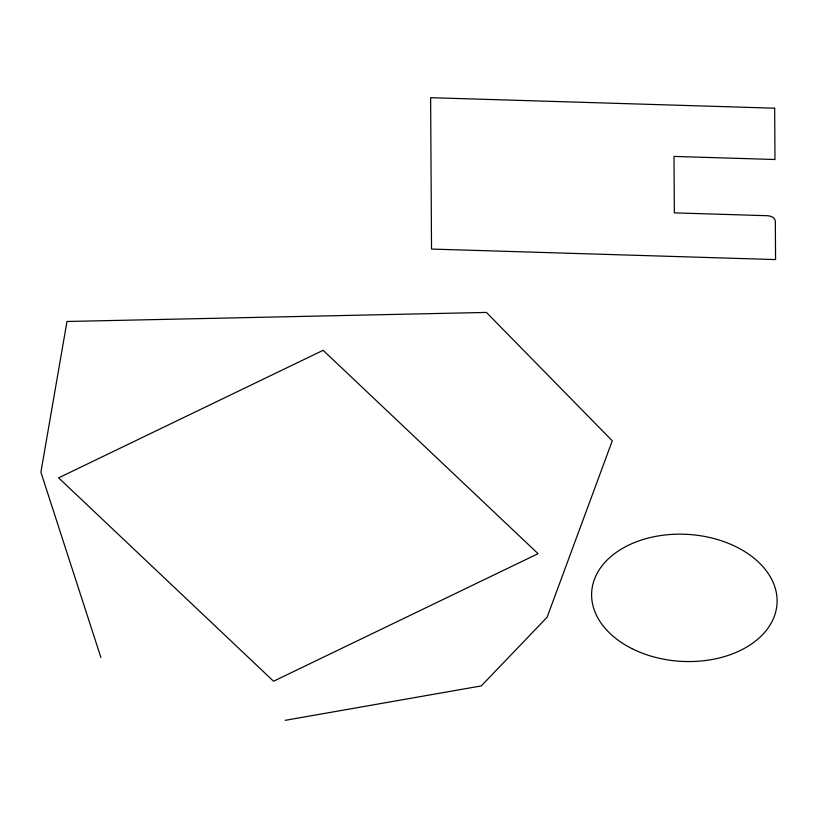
<?xml version="1.0" encoding="UTF-8"?>
<svg xmlns="http://www.w3.org/2000/svg" width="818" height="818" viewBox="0 0 818 818"><rect width="100%" height="100%" fill="white"/><g stroke="black" fill="none" stroke-linecap="round" stroke-linejoin="round"><path stroke-width="1.23" d="M285.226 720.321L481.27 685.913L547.099 617.242L612.283 440.82L486.413 312.425L66.984 321.484L40.9 472.17L100.88 657.457M323.12 350.319L58.61 477.865L273.56 681.23L538.07 553.684L323.12 350.319M774.666 108.201L430.626 97.679L431.526 249.061L775.566 259.582L775.341 221.341A7.853 5.368 3.6 0 0 767.468 215.717L674.339 212.874L674.001 156.422L774.973 159.51L774.666 108.201M631.803 648.541A92.843 63.559 3.6 0 0 776.814 605.964A92.843 63.559 3.6 0 0 644.441 539.103A92.843 63.559 3.6 0 0 631.803 648.541"/></g></svg>
